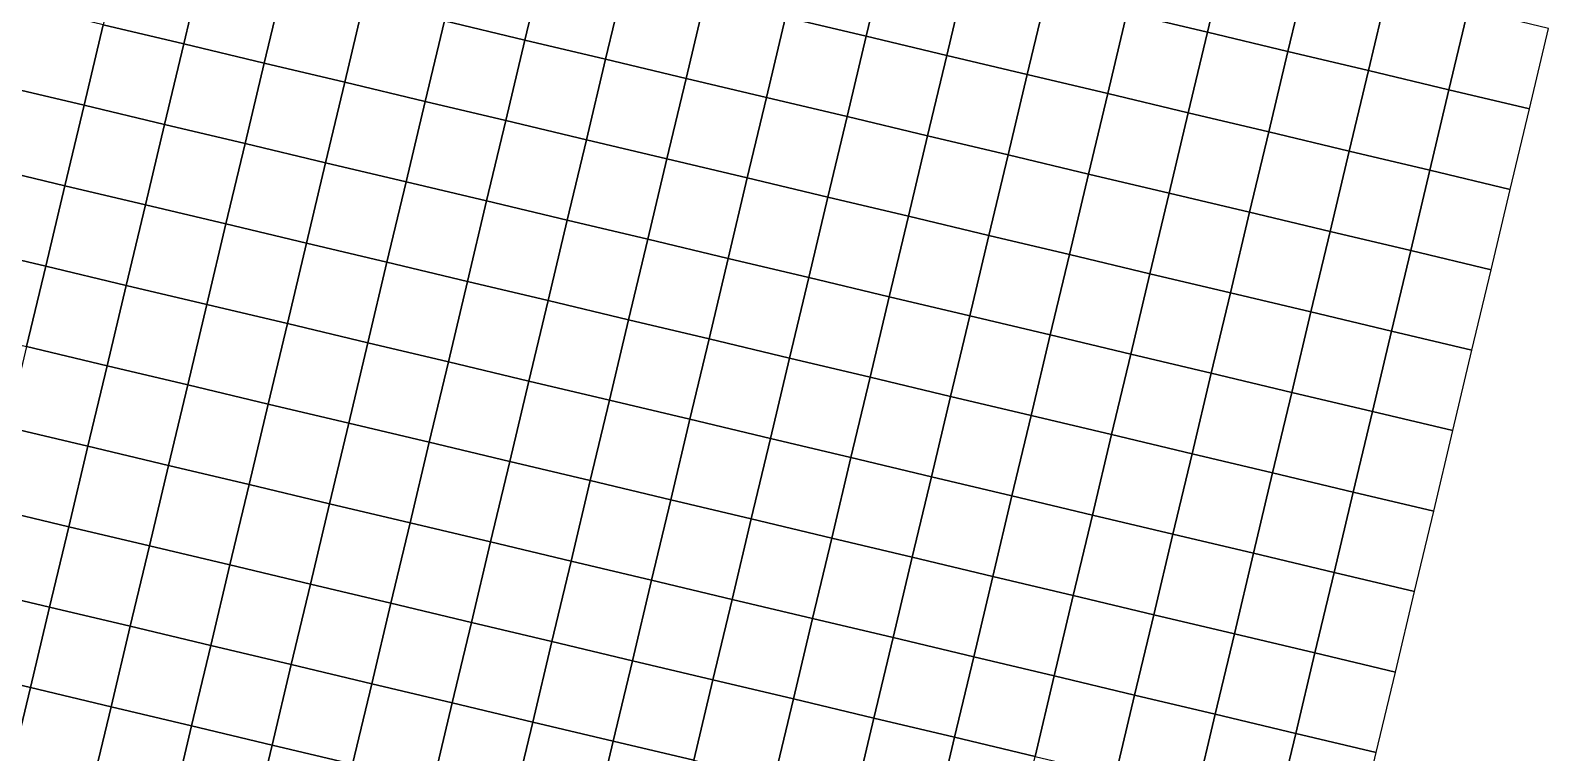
# Model space of a CAD drawing. Header units: metres. Extents: x 0.3 to 9.7, y -5.33 to 3.34.
# Drawn here: x 7.127 to 8.961, y -2.505 to -1.631 of the extents above; entities that cross this region are included whole.
import ezdxf

# ---------------------------------------------------------------- set-up
doc = ezdxf.new("R2010")
doc.units = ezdxf.units.M

msp = doc.modelspace()

# ---------------------------------------------------------------- linework, layer by layer
at = {"layer": 'C2_v2'}
for points in [[(8.0628, -1.518, -3.1374), (8.0396, -1.6153, -3.1361), (8.1369, -1.6384, -3.1555), (8.1601, -1.5411, -3.1579)], [(8.4751, -1.5133, -3.2166), (8.4519, -1.6106, -3.2135), (8.5492, -1.6337, -3.2339), (8.5723, -1.5364, -3.237)], [(7.2382, -1.5274, -3.0961), (7.2151, -1.6247, -3.0878), (7.3124, -1.6478, -3.0859), (7.3355, -1.5505, -3.0943)], [(7.6505, -1.5227, -3.1187), (7.6273, -1.62, -3.1145), (7.7246, -1.6431, -3.1182), (7.7478, -1.5458, -3.1219)], [(8.5723, -1.5364, -3.237), (8.5492, -1.6337, -3.2339), (8.6465, -1.6569, -3.2596), (8.6696, -1.5596, -3.2594)], [(7.3355, -1.5505, -3.0943), (7.3124, -1.6478, -3.0859), (7.4096, -1.671, -3.0894), (7.4328, -1.5737, -3.096)], [(7.7478, -1.5458, -3.1219), (7.7246, -1.6431, -3.1182), (7.8219, -1.6663, -3.1147), (7.8451, -1.569, -3.1153)], [(8.1601, -1.5411, -3.1579), (8.1369, -1.6384, -3.1555), (8.2342, -1.6616, -3.1742), (8.2573, -1.5643, -3.1778)], [(7.4328, -1.5737, -3.096), (7.4096, -1.671, -3.0894), (7.5069, -1.6941, -3.0981), (7.5301, -1.5968, -3.1046)], [(7.8451, -1.569, -3.1153), (7.8219, -1.6663, -3.1147), (7.9192, -1.6894, -3.1205), (7.9423, -1.5921, -3.121)], [(8.2573, -1.5643, -3.1778), (8.2342, -1.6616, -3.1742), (8.3315, -1.6847, -3.1899), (8.3546, -1.5874, -3.1957)], [(8.6696, -1.5596, -3.2594), (8.6465, -1.6569, -3.2596), (8.7438, -1.68, -3.2845), (8.7669, -1.5827, -3.2793)], [(7.9423, -1.5921, -3.121), (7.9192, -1.6894, -3.1205), (8.0165, -1.7126, -3.1354), (8.0396, -1.6153, -3.1361)], [(8.3546, -1.5874, -3.1957), (8.3315, -1.6847, -3.1899), (8.4288, -1.7079, -3.2065), (8.4519, -1.6106, -3.2135)], [(8.7669, -1.5827, -3.2793), (8.7438, -1.68, -3.2845), (8.8411, -1.7032, -3.3038), (8.8642, -1.6059, -3.3007)], [(7.1178, -1.6015, -3.0767), (7.0946, -1.6988, -3.0602), (7.1919, -1.722, -3.0721), (7.2151, -1.6247, -3.0878)], [(7.5301, -1.5968, -3.1046), (7.5069, -1.6941, -3.0981), (7.6042, -1.7173, -3.1089), (7.6273, -1.62, -3.1145)], [(8.4519, -1.6106, -3.2135), (8.4288, -1.7079, -3.2065), (8.5261, -1.731, -3.2281), (8.5492, -1.6337, -3.2339)], [(8.8642, -1.6059, -3.3007), (8.8411, -1.7032, -3.3038), (8.9383, -1.7263, -3.3209), (8.9615, -1.629, -3.3231)], [(7.2151, -1.6247, -3.0878), (7.1919, -1.722, -3.0721), (7.2892, -1.7451, -3.074), (7.3124, -1.6478, -3.0859)], [(7.6273, -1.62, -3.1145), (7.6042, -1.7173, -3.1089), (7.7015, -1.7404, -3.1148), (7.7246, -1.6431, -3.1182)], [(8.0396, -1.6153, -3.1361), (8.0165, -1.7126, -3.1354), (8.1138, -1.7357, -3.154), (8.1369, -1.6384, -3.1555)], [(7.3124, -1.6478, -3.0859), (7.2892, -1.7451, -3.074), (7.3865, -1.7683, -3.0798), (7.4096, -1.671, -3.0894)], [(7.7246, -1.6431, -3.1182), (7.7015, -1.7404, -3.1148), (7.7988, -1.7636, -3.1135), (7.8219, -1.6663, -3.1147)], [(8.1369, -1.6384, -3.1555), (8.1138, -1.7357, -3.154), (8.2111, -1.7589, -3.1701), (8.2342, -1.6616, -3.1742)], [(8.5492, -1.6337, -3.2339), (8.5261, -1.731, -3.2281), (8.6233, -1.7542, -3.2553), (8.6465, -1.6569, -3.2596)], [(7.8219, -1.6663, -3.1147), (7.7988, -1.7636, -3.1135), (7.8961, -1.7867, -3.1198), (7.9192, -1.6894, -3.1205)], [(8.2342, -1.6616, -3.1742), (8.2111, -1.7589, -3.1701), (8.3083, -1.782, -3.1829), (8.3315, -1.6847, -3.1899)], [(8.6465, -1.6569, -3.2596), (8.6233, -1.7542, -3.2553), (8.7206, -1.7773, -3.2787), (8.7438, -1.68, -3.2845)], [(7.4096, -1.671, -3.0894), (7.3865, -1.7683, -3.0798), (7.4838, -1.7914, -3.0895), (7.5069, -1.6941, -3.0981)], [(8.3315, -1.6847, -3.1899), (8.3083, -1.782, -3.1829), (8.4056, -1.8051, -3.1981), (8.4288, -1.7079, -3.2065)], [(8.7438, -1.68, -3.2845), (8.7206, -1.7773, -3.2787), (8.8179, -1.8004, -3.2989), (8.8411, -1.7032, -3.3038)], [(7.0946, -1.6988, -3.0602), (7.0715, -1.7961, -3.0531), (7.1688, -1.8193, -3.0656), (7.1919, -1.722, -3.0721)], [(7.5069, -1.6941, -3.0981), (7.4838, -1.7914, -3.0895), (7.5811, -1.8145, -3.1015), (7.6042, -1.7173, -3.1089)], [(7.9192, -1.6894, -3.1205), (7.8961, -1.7867, -3.1198), (7.9933, -1.8098, -3.1323), (8.0165, -1.7126, -3.1354)], [(8.8411, -1.7032, -3.3038), (8.8179, -1.8004, -3.2989), (8.9152, -1.8236, -3.3189), (8.9383, -1.7263, -3.3209)], [(7.1919, -1.722, -3.0721), (7.1688, -1.8193, -3.0656), (7.2661, -1.8424, -3.0679), (7.2892, -1.7451, -3.074)], [(7.6042, -1.7173, -3.1089), (7.5811, -1.8145, -3.1015), (7.6783, -1.8377, -3.1095), (7.7015, -1.7404, -3.1148)], [(8.0165, -1.7126, -3.1354), (7.9933, -1.8098, -3.1323), (8.0906, -1.833, -3.1505), (8.1138, -1.7357, -3.154)], [(8.4288, -1.7079, -3.2065), (8.4056, -1.8051, -3.1981), (8.5029, -1.8283, -3.2206), (8.5261, -1.731, -3.2281)], [(7.7015, -1.7404, -3.1148), (7.6783, -1.8377, -3.1095), (7.7756, -1.8608, -3.109), (7.7988, -1.7636, -3.1135)], [(8.1138, -1.7357, -3.154), (8.0906, -1.833, -3.1505), (8.1879, -1.8561, -3.1648), (8.2111, -1.7589, -3.1701)], [(8.5261, -1.731, -3.2281), (8.5029, -1.8283, -3.2206), (8.6002, -1.8514, -3.2477), (8.6233, -1.7542, -3.2553)], [(7.2892, -1.7451, -3.074), (7.2661, -1.8424, -3.0679), (7.3633, -1.8655, -3.075), (7.3865, -1.7683, -3.0798)], [(8.2111, -1.7589, -3.1701), (8.1879, -1.8561, -3.1648), (8.2852, -1.8793, -3.1745), (8.3083, -1.782, -3.1829)], [(8.6233, -1.7542, -3.2553), (8.6002, -1.8514, -3.2477), (8.6975, -1.8746, -3.271), (8.7206, -1.7773, -3.2787)], [(7.3865, -1.7683, -3.0798), (7.3633, -1.8655, -3.075), (7.4606, -1.8887, -3.086), (7.4838, -1.7914, -3.0895)], [(7.7988, -1.7636, -3.1135), (7.7756, -1.8608, -3.109), (7.8729, -1.884, -3.1143), (7.8961, -1.7867, -3.1198)], [(8.7206, -1.7773, -3.2787), (8.6975, -1.8746, -3.271), (8.7948, -1.8977, -3.2915), (8.8179, -1.8004, -3.2989)], [(7.0715, -1.7961, -3.0531), (7.0483, -1.8934, -3.0592), (7.1456, -1.9165, -3.0725), (7.1688, -1.8193, -3.0656)], [(7.4838, -1.7914, -3.0895), (7.4606, -1.8887, -3.086), (7.5579, -1.9118, -3.0993), (7.5811, -1.8145, -3.1015)], [(7.8961, -1.7867, -3.1198), (7.8729, -1.884, -3.1143), (7.9702, -1.9071, -3.125), (7.9933, -1.8098, -3.1323)], [(8.3083, -1.782, -3.1829), (8.2852, -1.8793, -3.1745), (8.3825, -1.9024, -3.1876), (8.4056, -1.8051, -3.1981)], [(7.5811, -1.8145, -3.1015), (7.5579, -1.9118, -3.0993), (7.6552, -1.935, -3.1073), (7.6783, -1.8377, -3.1095)], [(7.9933, -1.8098, -3.1323), (7.9702, -1.9071, -3.125), (8.0675, -1.9303, -3.1404), (8.0906, -1.833, -3.1505)], [(8.4056, -1.8051, -3.1981), (8.3825, -1.9024, -3.1876), (8.4798, -1.9256, -3.2086), (8.5029, -1.8283, -3.2206)], [(8.8179, -1.8004, -3.2989), (8.7948, -1.8977, -3.2915), (8.892, -1.9209, -3.3137), (8.9152, -1.8236, -3.3189)], [(7.1688, -1.8193, -3.0656), (7.1456, -1.9165, -3.0725), (7.2429, -1.9397, -3.0744), (7.2661, -1.8424, -3.0679)], [(8.0906, -1.833, -3.1505), (8.0675, -1.9303, -3.1404), (8.1648, -1.9534, -3.1522), (8.1879, -1.8561, -3.1648)], [(8.5029, -1.8283, -3.2206), (8.4798, -1.9256, -3.2086), (8.577, -1.9487, -3.2382), (8.6002, -1.8514, -3.2477)], [(7.2661, -1.8424, -3.0679), (7.2429, -1.9397, -3.0744), (7.3402, -1.9628, -3.0814), (7.3633, -1.8655, -3.075)], [(7.6783, -1.8377, -3.1095), (7.6552, -1.935, -3.1073), (7.7525, -1.9581, -3.107), (7.7756, -1.8608, -3.109)], [(8.6002, -1.8514, -3.2477), (8.577, -1.9487, -3.2382), (8.6743, -1.9719, -3.2634), (8.6975, -1.8746, -3.271)], [(7.3633, -1.8655, -3.075), (7.3402, -1.9628, -3.0814), (7.4375, -1.986, -3.0934), (7.4606, -1.8887, -3.086)], [(7.7756, -1.8608, -3.109), (7.7525, -1.9581, -3.107), (7.8498, -1.9813, -3.1118), (7.8729, -1.884, -3.1143)], [(8.1879, -1.8561, -3.1648), (8.1648, -1.9534, -3.1522), (8.2621, -1.9766, -3.1587), (8.2852, -1.8793, -3.1745)], [(7.4606, -1.8887, -3.086), (7.4375, -1.986, -3.0934), (7.5348, -2.0091, -3.1054), (7.5579, -1.9118, -3.0993)], [(7.8729, -1.884, -3.1143), (7.8498, -1.9813, -3.1118), (7.9471, -2.0044, -3.1228), (7.9702, -1.9071, -3.125)], [(8.2852, -1.8793, -3.1745), (8.2621, -1.9766, -3.1587), (8.3593, -1.9997, -3.1696), (8.3825, -1.9024, -3.1876)], [(8.6975, -1.8746, -3.271), (8.6743, -1.9719, -3.2634), (8.7716, -1.995, -3.2846), (8.7948, -1.8977, -3.2915)], [(7.0483, -1.8934, -3.0592), (7.0252, -1.9907, -3.0548), (7.1225, -2.0138, -3.0685), (7.1456, -1.9165, -3.0725)], [(7.9702, -1.9071, -3.125), (7.9471, -2.0044, -3.1228), (8.0443, -2.0276, -3.1396), (8.0675, -1.9303, -3.1404)], [(8.3825, -1.9024, -3.1876), (8.3593, -1.9997, -3.1696), (8.4566, -2.0229, -3.1907), (8.4798, -1.9256, -3.2086)], [(8.7948, -1.8977, -3.2915), (8.7716, -1.995, -3.2846), (8.8689, -2.0182, -3.3096), (8.892, -1.9209, -3.3137)], [(7.1456, -1.9165, -3.0725), (7.1225, -2.0138, -3.0685), (7.2198, -2.037, -3.0712), (7.2429, -1.9397, -3.0744)], [(7.5579, -1.9118, -3.0993), (7.5348, -2.0091, -3.1054), (7.6321, -2.0323, -3.1102), (7.6552, -1.935, -3.1073)], [(8.4798, -1.9256, -3.2086), (8.4566, -2.0229, -3.1907), (8.5539, -2.046, -3.2236), (8.577, -1.9487, -3.2382)], [(7.2429, -1.9397, -3.0744), (7.2198, -2.037, -3.0712), (7.3171, -2.0601, -3.0786), (7.3402, -1.9628, -3.0814)], [(7.6552, -1.935, -3.1073), (7.6321, -2.0323, -3.1102), (7.7293, -2.0554, -3.1062), (7.7525, -1.9581, -3.107)], [(8.0675, -1.9303, -3.1404), (8.0443, -2.0276, -3.1396), (8.1416, -2.0507, -3.1506), (8.1648, -1.9534, -3.1522)], [(7.3402, -1.9628, -3.0814), (7.3171, -2.0601, -3.0786), (7.4143, -2.0833, -3.0904), (7.4375, -1.986, -3.0934)], [(7.7525, -1.9581, -3.107), (7.7293, -2.0554, -3.1062), (7.8266, -2.0786, -3.1089), (7.8498, -1.9813, -3.1118)], [(8.1648, -1.9534, -3.1522), (8.1416, -2.0507, -3.1506), (8.2389, -2.0739, -3.1551), (8.2621, -1.9766, -3.1587)], [(8.577, -1.9487, -3.2382), (8.5539, -2.046, -3.2236), (8.6512, -2.0692, -3.2524), (8.6743, -1.9719, -3.2634)], [(8.2621, -1.9766, -3.1587), (8.2389, -2.0739, -3.1551), (8.3362, -2.097, -3.1636), (8.3593, -1.9997, -3.1696)], [(8.6743, -1.9719, -3.2634), (8.6512, -2.0692, -3.2524), (8.7485, -2.0923, -3.2776), (8.7716, -1.995, -3.2846)], [(7.4375, -1.986, -3.0934), (7.4143, -2.0833, -3.0904), (7.5116, -2.1064, -3.1021), (7.5348, -2.0091, -3.1054)], [(7.8498, -1.9813, -3.1118), (7.8266, -2.0786, -3.1089), (7.9239, -2.1017, -3.1201), (7.9471, -2.0044, -3.1228)], [(8.7716, -1.995, -3.2846), (8.7485, -2.0923, -3.2776), (8.8458, -2.1154, -3.3061), (8.8689, -2.0182, -3.3096)], [(7.1225, -2.0138, -3.0685), (7.0993, -2.1111, -3.064), (7.1966, -2.1343, -3.0676), (7.2198, -2.037, -3.0712)], [(7.5348, -2.0091, -3.1054), (7.5116, -2.1064, -3.1021), (7.6089, -2.1295, -3.1064), (7.6321, -2.0323, -3.1102)], [(7.9471, -2.0044, -3.1228), (7.9239, -2.1017, -3.1201), (8.0212, -2.1248, -3.1396), (8.0443, -2.0276, -3.1396)], [(8.3593, -1.9997, -3.1696), (8.3362, -2.097, -3.1636), (8.4335, -2.1201, -3.1854), (8.4566, -2.0229, -3.1907)], [(7.6321, -2.0323, -3.1102), (7.6089, -2.1295, -3.1064), (7.7062, -2.1527, -3.1027), (7.7293, -2.0554, -3.1062)], [(8.0443, -2.0276, -3.1396), (8.0212, -2.1248, -3.1396), (8.1185, -2.148, -3.1504), (8.1416, -2.0507, -3.1506)], [(8.4566, -2.0229, -3.1907), (8.4335, -2.1201, -3.1854), (8.5308, -2.1433, -3.2201), (8.5539, -2.046, -3.2236)], [(7.2198, -2.037, -3.0712), (7.1966, -2.1343, -3.0676), (7.2939, -2.1574, -3.0757), (7.3171, -2.0601, -3.0786)], [(8.1416, -2.0507, -3.1506), (8.1185, -2.148, -3.1504), (8.2158, -2.1711, -3.1529), (8.2389, -2.0739, -3.1551)], [(8.5539, -2.046, -3.2236), (8.5308, -2.1433, -3.2201), (8.628, -2.1664, -3.2503), (8.6512, -2.0692, -3.2524)], [(7.3171, -2.0601, -3.0786), (7.2939, -2.1574, -3.0757), (7.3912, -2.1805, -3.0865), (7.4143, -2.0833, -3.0904)], [(7.7293, -2.0554, -3.1062), (7.7062, -2.1527, -3.1027), (7.8035, -2.1758, -3.1045), (7.8266, -2.0786, -3.1089)], [(8.6512, -2.0692, -3.2524), (8.628, -2.1664, -3.2503), (8.7253, -2.1896, -3.2754), (8.7485, -2.0923, -3.2776)], [(7.4143, -2.0833, -3.0904), (7.3912, -2.1805, -3.0865), (7.4885, -2.2037, -3.0984), (7.5116, -2.1064, -3.1021)], [(7.8266, -2.0786, -3.1089), (7.8035, -2.1758, -3.1045), (7.9008, -2.199, -3.1175), (7.9239, -2.1017, -3.1201)], [(8.2389, -2.0739, -3.1551), (8.2158, -2.1711, -3.1529), (8.313, -2.1943, -3.1609), (8.3362, -2.097, -3.1636)], [(7.5116, -2.1064, -3.1021), (7.4885, -2.2037, -3.0984), (7.5858, -2.2268, -3.1024), (7.6089, -2.1295, -3.1064)], [(7.9239, -2.1017, -3.1201), (7.9008, -2.199, -3.1175), (7.998, -2.2221, -3.1386), (8.0212, -2.1248, -3.1396)], [(8.3362, -2.097, -3.1636), (8.313, -2.1943, -3.1609), (8.4103, -2.2174, -3.1841), (8.4335, -2.1201, -3.1854)], [(8.7485, -2.0923, -3.2776), (8.7253, -2.1896, -3.2754), (8.8226, -2.2127, -3.3053), (8.8458, -2.1154, -3.3061)], [(7.0993, -2.1111, -3.064), (7.0762, -2.2084, -3.0561), (7.1735, -2.2315, -3.061), (7.1966, -2.1343, -3.0676)], [(8.0212, -2.1248, -3.1396), (7.998, -2.2221, -3.1386), (8.0953, -2.2453, -3.1485), (8.1185, -2.148, -3.1504)], [(8.4335, -2.1201, -3.1854), (8.4103, -2.2174, -3.1841), (8.5076, -2.2406, -3.2206), (8.5308, -2.1433, -3.2201)], [(7.1966, -2.1343, -3.0676), (7.1735, -2.2315, -3.061), (7.2708, -2.2547, -3.0689), (7.2939, -2.1574, -3.0757)], [(7.6089, -2.1295, -3.1064), (7.5858, -2.2268, -3.1024), (7.683, -2.25, -3.0996), (7.7062, -2.1527, -3.1027)], [(8.5308, -2.1433, -3.2201), (8.5076, -2.2406, -3.2206), (8.6049, -2.2637, -3.2511), (8.628, -2.1664, -3.2503)], [(7.2939, -2.1574, -3.0757), (7.2708, -2.2547, -3.0689), (7.368, -2.2778, -3.0784), (7.3912, -2.1805, -3.0865)], [(7.7062, -2.1527, -3.1027), (7.683, -2.25, -3.0996), (7.7803, -2.2731, -3.1012), (7.8035, -2.1758, -3.1045)], [(8.1185, -2.148, -3.1504), (8.0953, -2.2453, -3.1485), (8.1926, -2.2684, -3.1481), (8.2158, -2.1711, -3.1529)], [(7.3912, -2.1805, -3.0865), (7.368, -2.2778, -3.0784), (7.4653, -2.301, -3.0883), (7.4885, -2.2037, -3.0984)], [(7.8035, -2.1758, -3.1045), (7.7803, -2.2731, -3.1012), (7.8776, -2.2963, -3.1137), (7.9008, -2.199, -3.1175)], [(8.2158, -2.1711, -3.1529), (8.1926, -2.2684, -3.1481), (8.2899, -2.2916, -3.1544), (8.313, -2.1943, -3.1609)], [(8.628, -2.1664, -3.2503), (8.6049, -2.2637, -3.2511), (8.7022, -2.2869, -3.2759), (8.7253, -2.1896, -3.2754)], [(7.9008, -2.199, -3.1175), (7.8776, -2.2963, -3.1137), (7.9749, -2.3194, -3.1356), (7.998, -2.2221, -3.1386)], [(8.313, -2.1943, -3.1609), (8.2899, -2.2916, -3.1544), (8.3872, -2.3147, -3.1782), (8.4103, -2.2174, -3.1841)], [(8.7253, -2.1896, -3.2754), (8.7022, -2.2869, -3.2759), (8.7995, -2.31, -3.3064), (8.8226, -2.2127, -3.3053)], [(7.0762, -2.2084, -3.0561), (7.053, -2.3057, -3.0473), (7.1503, -2.3288, -3.054), (7.1735, -2.2315, -3.061)], [(7.4885, -2.2037, -3.0984), (7.4653, -2.301, -3.0883), (7.5626, -2.3241, -3.0927), (7.5858, -2.2268, -3.1024)], [(8.4103, -2.2174, -3.1841), (8.3872, -2.3147, -3.1782), (8.4845, -2.3379, -3.2166), (8.5076, -2.2406, -3.2206)], [(7.1735, -2.2315, -3.061), (7.1503, -2.3288, -3.054), (7.2476, -2.352, -3.0635), (7.2708, -2.2547, -3.0689)], [(7.5858, -2.2268, -3.1024), (7.5626, -2.3241, -3.0927), (7.6599, -2.3473, -3.0907), (7.683, -2.25, -3.0996)], [(7.998, -2.2221, -3.1386), (7.9749, -2.3194, -3.1356), (8.0722, -2.3426, -3.1451), (8.0953, -2.2453, -3.1485)], [(7.2708, -2.2547, -3.0689), (7.2476, -2.352, -3.0635), (7.3449, -2.3751, -3.0728), (7.368, -2.2778, -3.0784)], [(7.683, -2.25, -3.0996), (7.6599, -2.3473, -3.0907), (7.7572, -2.3704, -3.0924), (7.7803, -2.2731, -3.1012)], [(8.0953, -2.2453, -3.1485), (8.0722, -2.3426, -3.1451), (8.1695, -2.3657, -3.1425), (8.1926, -2.2684, -3.1481)], [(8.5076, -2.2406, -3.2206), (8.4845, -2.3379, -3.2166), (8.5818, -2.361, -3.2479), (8.6049, -2.2637, -3.2511)], [(7.7803, -2.2731, -3.1012), (7.7572, -2.3704, -3.0924), (7.8545, -2.3936, -3.1018), (7.8776, -2.2963, -3.1137)], [(8.1926, -2.2684, -3.1481), (8.1695, -2.3657, -3.1425), (8.2668, -2.3889, -3.1468), (8.2899, -2.2916, -3.1544)], [(8.6049, -2.2637, -3.2511), (8.5818, -2.361, -3.2479), (8.679, -2.3842, -3.2709), (8.7022, -2.2869, -3.2759)], [(7.368, -2.2778, -3.0784), (7.3449, -2.3751, -3.0728), (7.4422, -2.3983, -3.0834), (7.4653, -2.301, -3.0883)], [(8.2899, -2.2916, -3.1544), (8.2668, -2.3889, -3.1468), (8.364, -2.412, -3.17), (8.3872, -2.3147, -3.1782)], [(8.7022, -2.2869, -3.2759), (8.679, -2.3842, -3.2709), (8.7763, -2.4073, -3.3033), (8.7995, -2.31, -3.3064)], [(7.053, -2.3057, -3.0473), (7.0299, -2.403, -3.0446), (7.1272, -2.4261, -3.0521), (7.1503, -2.3288, -3.054)], [(7.4653, -2.301, -3.0883), (7.4422, -2.3983, -3.0834), (7.5395, -2.4214, -3.0891), (7.5626, -2.3241, -3.0927)], [(7.8776, -2.2963, -3.1137), (7.8545, -2.3936, -3.1018), (7.9518, -2.4167, -3.1204), (7.9749, -2.3194, -3.1356)], [(7.1503, -2.3288, -3.054), (7.1272, -2.4261, -3.0521), (7.2245, -2.4493, -3.0604), (7.2476, -2.352, -3.0635)], [(7.5626, -2.3241, -3.0927), (7.5395, -2.4214, -3.0891), (7.6368, -2.4445, -3.0869), (7.6599, -2.3473, -3.0907)], [(7.9749, -2.3194, -3.1356), (7.9518, -2.4167, -3.1204), (8.049, -2.4398, -3.1279), (8.0722, -2.3426, -3.1451)], [(8.3872, -2.3147, -3.1782), (8.364, -2.412, -3.17), (8.4613, -2.4351, -3.21), (8.4845, -2.3379, -3.2166)], [(7.6599, -2.3473, -3.0907), (7.6368, -2.4445, -3.0869), (7.734, -2.4677, -3.0894), (7.7572, -2.3704, -3.0924)], [(8.0722, -2.3426, -3.1451), (8.049, -2.4398, -3.1279), (8.1463, -2.463, -3.1246), (8.1695, -2.3657, -3.1425)], [(8.4845, -2.3379, -3.2166), (8.4613, -2.4351, -3.21), (8.5586, -2.4583, -3.2424), (8.5818, -2.361, -3.2479)], [(7.2476, -2.352, -3.0635), (7.2245, -2.4493, -3.0604), (7.3218, -2.4724, -3.0705), (7.3449, -2.3751, -3.0728)], [(8.1695, -2.3657, -3.1425), (8.1463, -2.463, -3.1246), (8.2436, -2.4861, -3.127), (8.2668, -2.3889, -3.1468)], [(8.5818, -2.361, -3.2479), (8.5586, -2.4583, -3.2424), (8.6559, -2.4814, -3.2648), (8.679, -2.3842, -3.2709)], [(7.3449, -2.3751, -3.0728), (7.3218, -2.4724, -3.0705), (7.419, -2.4955, -3.0832), (7.4422, -2.3983, -3.0834)], [(7.7572, -2.3704, -3.0924), (7.734, -2.4677, -3.0894), (7.8313, -2.4908, -3.1), (7.8545, -2.3936, -3.1018)], [(8.679, -2.3842, -3.2709), (8.6559, -2.4814, -3.2648), (8.7532, -2.5046, -3.2981), (8.7763, -2.4073, -3.3033)], [(7.0299, -2.403, -3.0446), (7.0068, -2.5002, -3.0338), (7.104, -2.5234, -3.0438), (7.1272, -2.4261, -3.0521)], [(7.4422, -2.3983, -3.0834), (7.419, -2.4955, -3.0832), (7.5163, -2.5187, -3.0895), (7.5395, -2.4214, -3.0891)], [(7.8545, -2.3936, -3.1018), (7.8313, -2.4908, -3.1), (7.9286, -2.514, -3.1187), (7.9518, -2.4167, -3.1204)], [(8.2668, -2.3889, -3.1468), (8.2436, -2.4861, -3.127), (8.3409, -2.5093, -3.1466), (8.364, -2.412, -3.17)], [(7.5395, -2.4214, -3.0891), (7.5163, -2.5187, -3.0895), (7.6136, -2.5418, -3.0889), (7.6368, -2.4445, -3.0869)], [(7.9518, -2.4167, -3.1204), (7.9286, -2.514, -3.1187), (8.0259, -2.5371, -3.1252), (8.049, -2.4398, -3.1279)], [(8.364, -2.412, -3.17), (8.3409, -2.5093, -3.1466), (8.4382, -2.5324, -3.1884), (8.4613, -2.4351, -3.21)], [(7.1272, -2.4261, -3.0521), (7.104, -2.5234, -3.0438), (7.2013, -2.5465, -3.0538), (7.2245, -2.4493, -3.0604)], [(8.049, -2.4398, -3.1279), (8.0259, -2.5371, -3.1252), (8.1232, -2.5603, -3.1211), (8.1463, -2.463, -3.1246)], [(8.4613, -2.4351, -3.21), (8.4382, -2.5324, -3.1884), (8.5355, -2.5556, -3.2235), (8.5586, -2.4583, -3.2424)], [(7.2245, -2.4493, -3.0604), (7.2013, -2.5465, -3.0538), (7.2986, -2.5697, -3.0662), (7.3218, -2.4724, -3.0705)], [(7.6368, -2.4445, -3.0869), (7.6136, -2.5418, -3.0889), (7.7109, -2.565, -3.093), (7.734, -2.4677, -3.0894)], [(7.3218, -2.4724, -3.0705), (7.2986, -2.5697, -3.0662), (7.3959, -2.5928, -3.0806), (7.419, -2.4955, -3.0832)], [(7.734, -2.4677, -3.0894), (7.7109, -2.565, -3.093), (7.8082, -2.5881, -3.1053), (7.8313, -2.4908, -3.1)], [(8.1463, -2.463, -3.1246), (8.1232, -2.5603, -3.1211), (8.2205, -2.5834, -3.1237), (8.2436, -2.4861, -3.127)], [(8.5586, -2.4583, -3.2424), (8.5355, -2.5556, -3.2235), (8.6327, -2.5787, -3.2507), (8.6559, -2.4814, -3.2648)], [(7.8313, -2.4908, -3.1), (7.8082, -2.5881, -3.1053), (7.9055, -2.6113, -3.1262), (7.9286, -2.514, -3.1187)], [(8.2436, -2.4861, -3.127), (8.2205, -2.5834, -3.1237), (8.3177, -2.6066, -3.1429), (8.3409, -2.5093, -3.1466)], [(8.6559, -2.4814, -3.2648), (8.6327, -2.5787, -3.2507), (8.73, -2.6019, -3.2903), (8.7532, -2.5046, -3.2981)], [(7.419, -2.4955, -3.0832), (7.3959, -2.5928, -3.0806), (7.4932, -2.616, -3.0893), (7.5163, -2.5187, -3.0895)]]:
    msp.add_3dface(points, dxfattribs=at)

doc.saveas('drawing.dxf')
